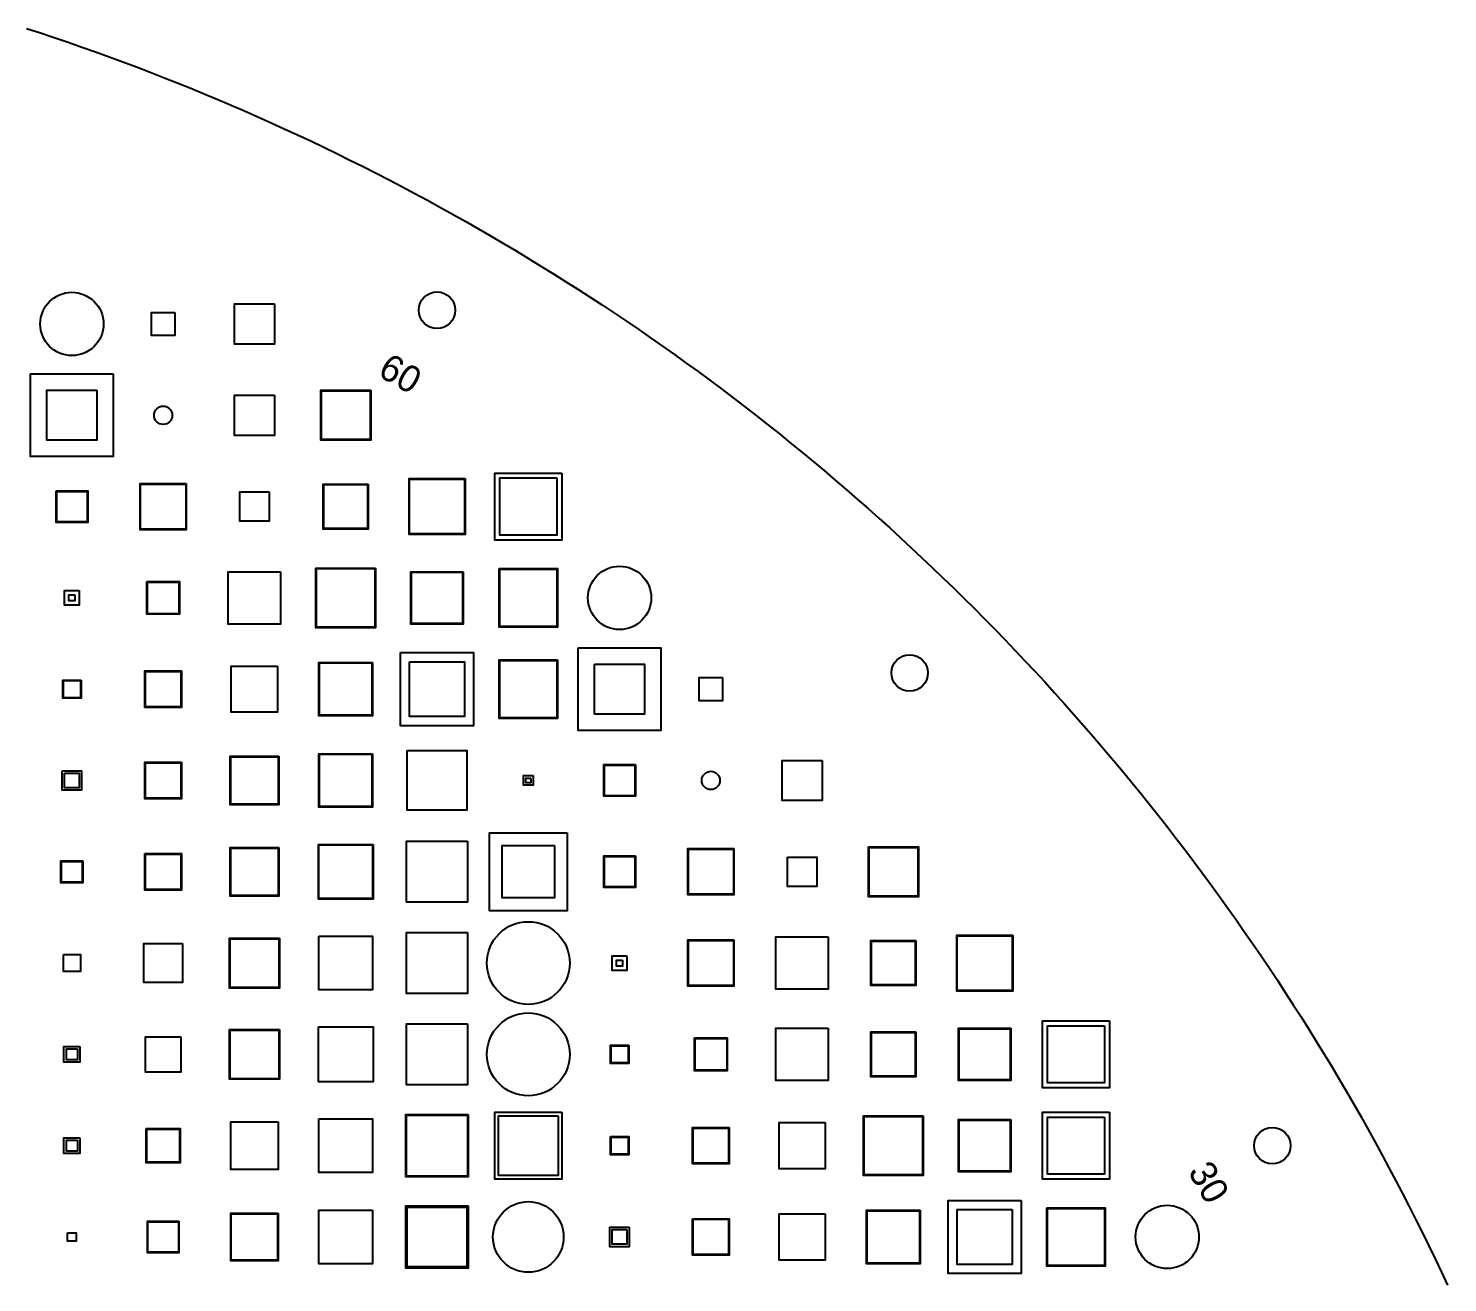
# Model space of a CAD drawing. Header units: millimetres. Extents: x -195 to 195, y -219 to 195.
# Drawn here: x 60.2 to 176.8, y 82.5 to 185.5 of the extents above; entities that cross this region are included whole.
import ezdxf
from ezdxf.enums import TextEntityAlignment as Align

# ---------------------------------------------------------------- set-up
doc = ezdxf.new("R2010")
doc.units = ezdxf.units.MM
for name, color, linetype in [('DRILL', 6, 'Continuous'), ('M1', 1, 'Continuous'), ('M2', 30, 'Continuous'), ('M3', 5, 'Continuous'), ('M4', 3, 'Continuous'), ('NPTH', 9, 'Continuous'), ('OUTLINE', 7, 'Continuous'), ('SILK_TOP', 7, 'Continuous')]:
    doc.layers.add(name, color=color, linetype=linetype)

msp = doc.modelspace()

# ---------------------------------------------------------------- linework, layer by layer
at = {"layer": 'DRILL'}
for centre, radius in [((63.75, 161.25), 2.6), ((71.25, 153.75), 0.75), ((108.75, 138.75), 2.6), ((116.25, 123.75), 0.75), ((101.25, 108.75), 3.4), ((101.25, 101.25), 3.4), ((101.25, 86.25), 2.9), ((153.75, 86.25), 2.6)]:
    msp.add_circle(centre, radius, dxfattribs=at)
at = {"layer": 'M1'}
for points in [[(72.2, 162.2), (72.2, 160.3), (70.3, 160.3), (70.3, 162.2)], [(80.4, 162.9), (80.4, 159.6), (77.1, 159.6), (77.1, 162.9)], [(65.8, 155.8), (65.8, 151.7), (61.7, 151.7), (61.7, 155.8)], [(80.4, 155.4), (80.4, 152.1), (77.1, 152.1), (77.1, 155.4)], [(88.25, 155.75), (88.25, 151.75), (84.25, 151.75), (84.25, 155.75)], [(73.1, 148.1), (73.1, 144.4), (69.4, 144.4), (69.4, 148.1)], [(88.1, 148.1), (88.1, 144.4), (84.4, 144.4), (84.4, 148.1)], [(96, 148.5), (96, 144), (91.5, 144), (91.5, 148.5)], [(103.6, 148.6), (103.6, 143.9), (98.9, 143.9), (98.9, 148.6)], [(62.5, 147.5), (65, 147.5), (65, 145), (62.5, 145)], [(79.95, 147.45), (79.95, 145.05), (77.55, 145.05), (77.55, 147.45)], [(88.7, 141.2), (88.7, 136.3), (83.8, 136.3), (83.8, 141.2)], [(98.9, 141.1), (103.6, 141.1), (103.6, 136.4), (98.9, 136.4)], [(69.9, 140.1), (72.6, 140.1), (72.6, 137.4), (69.9, 137.4)], [(80.9, 140.9), (80.9, 136.6), (76.6, 136.6), (76.6, 140.9)], [(95.9, 140.9), (95.9, 136.6), (91.6, 136.6), (91.6, 140.9)], [(64, 139), (64, 138.5), (63.5, 138.5), (63.5, 139)], [(90.75, 134.25), (96.75, 134.25), (96.75, 128.25), (90.75, 128.25)], [(80.65, 133.15), (80.65, 129.35), (76.85, 129.35), (76.85, 133.15)], [(88.4, 133.4), (88.4, 129.1), (84.1, 129.1), (84.1, 133.4)], [(103.6, 133.6), (103.6, 128.9), (98.9, 128.9), (98.9, 133.6)], [(106.7, 133.3), (110.8, 133.3), (110.8, 129.2), (106.7, 129.2)], [(64.45, 131.95), (64.45, 130.55), (63.05, 130.55), (63.05, 131.95)], [(72.7, 132.7), (72.7, 129.8), (69.8, 129.8), (69.8, 132.7)], [(117.2, 132.2), (117.2, 130.3), (115.3, 130.3), (115.3, 132.2)], [(91.3, 126.2), (96.2, 126.2), (96.2, 121.3), (91.3, 121.3)], [(72.7, 125.2), (72.7, 122.3), (69.8, 122.3), (69.8, 125.2)], [(80.7, 125.7), (80.7, 121.8), (76.8, 121.8), (76.8, 125.7)], [(88.4, 125.9), (88.4, 121.6), (84.1, 121.6), (84.1, 125.9)], [(110, 125), (110, 122.5), (107.5, 122.5), (107.5, 125)], [(125.4, 125.4), (125.4, 122.1), (122.1, 122.1), (122.1, 125.4)], [(62.95, 124.55), (64.55, 124.55), (64.55, 122.95), (62.95, 122.95)], [(101.65, 124.15), (101.65, 123.35), (100.85, 123.35), (100.85, 124.15)], [(80.7, 118.2), (80.7, 114.3), (76.8, 114.3), (76.8, 118.2)], [(88.45, 118.45), (88.45, 114.05), (84.05, 114.05), (84.05, 118.45)], [(96.25, 118.75), (96.25, 113.75), (91.25, 113.75), (91.25, 118.75)], [(103.4, 118.4), (103.4, 114.1), (99.1, 114.1), (99.1, 118.4)], [(118.1, 118.1), (118.1, 114.4), (114.4, 114.4), (114.4, 118.1)], [(129.25, 118.25), (133.25, 118.25), (133.25, 114.25), (129.25, 114.25)], [(64.65, 117.15), (64.65, 115.35), (62.85, 115.35), (62.85, 117.15)], [(69.8, 117.7), (72.7, 117.7), (72.7, 114.8), (69.8, 114.8)], [(110, 117.5), (110, 115), (107.5, 115), (107.5, 117.5)], [(122.55, 117.45), (124.95, 117.45), (124.95, 115.05), (122.55, 115.05)], [(84.05, 110.95), (88.45, 110.95), (88.45, 106.55), (84.05, 106.55)], [(96.25, 111.25), (96.25, 106.25), (91.25, 106.25), (91.25, 111.25)], [(125.9, 110.9), (125.9, 106.6), (121.6, 106.6), (121.6, 110.9)], [(141, 111), (141, 106.5), (136.5, 106.5), (136.5, 111)], [(72.85, 110.35), (72.85, 107.15), (69.65, 107.15), (69.65, 110.35)], [(80.75, 110.75), (80.75, 106.75), (76.75, 106.75), (76.75, 110.75)], [(118.1, 110.6), (118.1, 106.9), (114.4, 106.9), (114.4, 110.6)], [(133.1, 110.6), (133.1, 106.9), (129.4, 106.9), (129.4, 110.6)], [(63.05, 109.45), (64.45, 109.45), (64.45, 108.05), (63.05, 108.05)], [(109, 109), (109, 108.5), (108.5, 108.5), (108.5, 109)], [(72.7, 102.7), (72.7, 99.8), (69.8, 99.8), (69.8, 102.7)], [(80.75, 103.25), (80.75, 99.25), (76.75, 99.25), (76.75, 103.25)], [(84, 103.5), (88.5, 103.5), (88.5, 99), (84, 99)], [(96.25, 103.75), (96.25, 98.75), (91.25, 98.75), (91.25, 103.75)], [(125.9, 103.4), (125.9, 99.1), (121.6, 99.1), (121.6, 103.4)], [(133.1, 103.1), (133.1, 99.4), (129.4, 99.4), (129.4, 103.1)], [(140.9, 103.4), (140.9, 99.1), (136.6, 99.1), (136.6, 103.4)], [(148.6, 103.6), (148.6, 98.9), (143.9, 98.9), (143.9, 103.6)], [(64.4, 101.9), (64.4, 100.6), (63.1, 100.6), (63.1, 101.9)], [(109.45, 101.95), (109.45, 100.55), (108.05, 100.55), (108.05, 101.95)], [(114.9, 102.6), (117.6, 102.6), (117.6, 99.9), (114.9, 99.9)], [(80.7, 95.7), (80.7, 91.8), (76.8, 91.8), (76.8, 95.7)], [(84.05, 95.95), (88.45, 95.95), (88.45, 91.55), (84.05, 91.55)], [(96.25, 96.25), (96.25, 91.25), (91.25, 91.25), (91.25, 96.25)], [(103.7, 96.2), (103.7, 91.3), (98.8, 91.3), (98.8, 96.2)], [(125.65, 95.65), (125.65, 91.85), (121.85, 91.85), (121.85, 95.65)], [(133.7, 96.2), (133.7, 91.3), (128.8, 91.3), (128.8, 96.2)], [(140.9, 95.9), (140.9, 91.6), (136.6, 91.6), (136.6, 95.9)], [(148.6, 96.1), (148.6, 91.4), (143.9, 91.4), (143.9, 96.1)], [(69.85, 95.15), (72.65, 95.15), (72.65, 92.35), (69.85, 92.35)], [(117.7, 95.2), (117.7, 92.3), (114.8, 92.3), (114.8, 95.2)], [(64.4, 94.4), (64.4, 93.1), (63.1, 93.1), (63.1, 94.4)], [(108.05, 94.45), (109.45, 94.45), (109.45, 93.05), (108.05, 93.05)], [(96.2, 88.7), (96.2, 83.8), (91.3, 83.8), (91.3, 88.7)], [(141.75, 89.25), (141.75, 83.25), (135.75, 83.25), (135.75, 89.25)], [(72.5, 87.5), (72.5, 85), (70, 85), (70, 87.5)], [(80.7, 88.2), (80.7, 84.3), (76.8, 84.3), (76.8, 88.2)], [(88.45, 88.45), (88.45, 84.05), (84.05, 84.05), (84.05, 88.45)], [(114.8, 87.7), (117.7, 87.7), (117.7, 84.8), (114.8, 84.8)], [(125.65, 88.15), (125.65, 84.35), (121.85, 84.35), (121.85, 88.15)], [(133.4, 88.4), (133.4, 84.1), (129.1, 84.1), (129.1, 88.4)], [(143.9, 88.6), (148.6, 88.6), (148.6, 83.9), (143.9, 83.9)], [(63.4, 86.6), (64.1, 86.6), (64.1, 85.9), (63.4, 85.9)], [(109.55, 87.05), (109.55, 85.45), (107.95, 85.45), (107.95, 87.05)]]:
    msp.add_lwpolyline(points, close=True, dxfattribs=at)
at = {"layer": 'M2'}
for points in [[(72.2, 162.2), (72.2, 160.3), (70.3, 160.3), (70.3, 162.2)], [(80.4, 162.9), (80.4, 159.6), (77.1, 159.6), (77.1, 162.9)], [(67.15, 157.15), (67.15, 150.35), (60.35, 150.35), (60.35, 157.15)], [(80.4, 155.4), (80.4, 152.1), (77.1, 152.1), (77.1, 155.4)], [(88.3, 155.8), (88.3, 151.7), (84.2, 151.7), (84.2, 155.8)], [(73.15, 148.15), (73.15, 144.35), (69.35, 144.35), (69.35, 148.15)], [(96.05, 148.55), (96.05, 143.95), (91.45, 143.95), (91.45, 148.55)], [(104, 149), (104, 143.5), (98.5, 143.5), (98.5, 149)], [(62.45, 147.55), (65.05, 147.55), (65.05, 144.95), (62.45, 144.95)], [(79.95, 147.45), (79.95, 145.05), (77.55, 145.05), (77.55, 147.45)], [(88.05, 148.05), (88.05, 144.45), (84.45, 144.45), (84.45, 148.05)], [(88.65, 141.15), (88.65, 136.35), (83.85, 136.35), (83.85, 141.15)], [(98.85, 141.15), (103.65, 141.15), (103.65, 136.35), (98.85, 136.35)], [(69.95, 140.05), (72.55, 140.05), (72.55, 137.45), (69.95, 137.45)], [(80.9, 140.9), (80.9, 136.6), (76.6, 136.6), (76.6, 140.9)], [(95.85, 140.85), (95.85, 136.65), (91.65, 136.65), (91.65, 140.85)], [(64.35, 139.35), (64.35, 138.15), (63.15, 138.15), (63.15, 139.35)], [(105.35, 134.65), (112.15, 134.65), (112.15, 127.85), (105.35, 127.85)], [(80.65, 133.15), (80.65, 129.35), (76.85, 129.35), (76.85, 133.15)], [(88.45, 133.45), (88.45, 129.05), (84.05, 129.05), (84.05, 133.45)], [(91.5, 133.5), (96, 133.5), (96, 129), (91.5, 129)], [(103.65, 133.65), (103.65, 128.85), (98.85, 128.85), (98.85, 133.65)], [(64.5, 132), (64.5, 130.5), (63, 130.5), (63, 132)], [(72.75, 132.75), (72.75, 129.75), (69.75, 129.75), (69.75, 132.75)], [(117.2, 132.2), (117.2, 130.3), (115.3, 130.3), (115.3, 132.2)], [(88.45, 125.95), (88.45, 121.55), (84.05, 121.55), (84.05, 125.95)], [(91.3, 126.2), (96.2, 126.2), (96.2, 121.3), (91.3, 121.3)], [(72.75, 125.25), (72.75, 122.25), (69.75, 122.25), (69.75, 125.25)], [(80.75, 125.75), (80.75, 121.75), (76.75, 121.75), (76.75, 125.75)], [(110.05, 125.05), (110.05, 122.45), (107.45, 122.45), (107.45, 125.05)], [(125.4, 125.4), (125.4, 122.1), (122.1, 122.1), (122.1, 125.4)], [(63.15, 124.35), (64.35, 124.35), (64.35, 123.15), (63.15, 123.15)], [(101.45, 123.95), (101.45, 123.55), (101.05, 123.55), (101.05, 123.95)], [(104.45, 119.45), (104.45, 113.05), (98.05, 113.05), (98.05, 119.45)], [(80.75, 118.25), (80.75, 114.25), (76.75, 114.25), (76.75, 118.25)], [(88.5, 118.5), (88.5, 114), (84, 114), (84, 118.5)], [(96.25, 118.75), (96.25, 113.75), (91.25, 113.75), (91.25, 118.75)], [(118.15, 118.15), (118.15, 114.35), (114.35, 114.35), (114.35, 118.15)], [(129.2, 118.3), (133.3, 118.3), (133.3, 114.2), (129.2, 114.2)], [(64.6, 117.1), (64.6, 115.4), (62.9, 115.4), (62.9, 117.1)], [(69.75, 117.75), (72.75, 117.75), (72.75, 114.75), (69.75, 114.75)], [(110.05, 117.55), (110.05, 114.95), (107.45, 114.95), (107.45, 117.55)], [(122.55, 117.45), (124.95, 117.45), (124.95, 115.05), (122.55, 115.05)], [(80.8, 110.8), (80.8, 106.7), (76.7, 106.7), (76.7, 110.8)], [(84.05, 110.95), (88.45, 110.95), (88.45, 106.55), (84.05, 106.55)], [(96.25, 111.25), (96.25, 106.25), (91.25, 106.25), (91.25, 111.25)], [(125.9, 110.9), (125.9, 106.6), (121.6, 106.6), (121.6, 110.9)], [(141.05, 111.05), (141.05, 106.45), (136.45, 106.45), (136.45, 111.05)], [(72.85, 110.35), (72.85, 107.15), (69.65, 107.15), (69.65, 110.35)], [(118.15, 110.65), (118.15, 106.85), (114.35, 106.85), (114.35, 110.65)], [(133.05, 110.55), (133.05, 106.95), (129.45, 106.95), (129.45, 110.55)], [(63.05, 109.45), (64.45, 109.45), (64.45, 108.05), (63.05, 108.05)], [(109.35, 109.35), (109.35, 108.15), (108.15, 108.15), (108.15, 109.35)], [(149, 104), (149, 98.5), (143.5, 98.5), (143.5, 104)], [(72.7, 102.7), (72.7, 99.8), (69.8, 99.8), (69.8, 102.7)], [(80.8, 103.3), (80.8, 99.2), (76.7, 99.2), (76.7, 103.3)], [(84, 103.5), (88.5, 103.5), (88.5, 99), (84, 99)], [(96.25, 103.75), (96.25, 98.75), (91.25, 98.75), (91.25, 103.75)], [(125.9, 103.4), (125.9, 99.1), (121.6, 99.1), (121.6, 103.4)], [(133.05, 103.05), (133.05, 99.45), (129.45, 99.45), (129.45, 103.05)], [(140.85, 103.35), (140.85, 99.15), (136.65, 99.15), (136.65, 103.35)], [(64.2, 101.7), (64.2, 100.8), (63.3, 100.8), (63.3, 101.7)], [(109.5, 102), (109.5, 100.5), (108, 100.5), (108, 102)], [(114.95, 102.55), (117.55, 102.55), (117.55, 99.95), (114.95, 99.95)], [(80.7, 95.7), (80.7, 91.8), (76.8, 91.8), (76.8, 95.7)], [(84.05, 95.95), (88.45, 95.95), (88.45, 91.55), (84.05, 91.55)], [(96.3, 96.3), (96.3, 91.2), (91.2, 91.2), (91.2, 96.3)], [(104, 96.5), (104, 91), (98.5, 91), (98.5, 96.5)], [(125.65, 95.65), (125.65, 91.85), (121.85, 91.85), (121.85, 95.65)], [(133.65, 96.15), (133.65, 91.35), (128.85, 91.35), (128.85, 96.15)], [(140.85, 95.85), (140.85, 91.65), (136.65, 91.65), (136.65, 95.85)], [(149, 96.5), (149, 91), (143.5, 91), (143.5, 96.5)], [(69.9, 95.1), (72.6, 95.1), (72.6, 92.4), (69.9, 92.4)], [(108, 94.5), (109.5, 94.5), (109.5, 93), (108, 93)], [(117.75, 95.25), (117.75, 92.25), (114.75, 92.25), (114.75, 95.25)], [(64.2, 94.2), (64.2, 93.3), (63.3, 93.3), (63.3, 94.2)], [(96.3, 88.8), (96.3, 83.7), (91.2, 83.7), (91.2, 88.8)], [(143.85, 88.65), (148.65, 88.65), (148.65, 83.85), (143.85, 83.85)], [(72.55, 87.55), (72.55, 84.95), (69.95, 84.95), (69.95, 87.55)], [(80.65, 88.15), (80.65, 84.35), (76.85, 84.35), (76.85, 88.15)], [(88.45, 88.45), (88.45, 84.05), (84.05, 84.05), (84.05, 88.45)], [(114.75, 87.75), (117.75, 87.75), (117.75, 84.75), (114.75, 84.75)], [(125.65, 88.15), (125.65, 84.35), (121.85, 84.35), (121.85, 88.15)], [(133.45, 88.45), (133.45, 84.05), (129.05, 84.05), (129.05, 88.45)], [(141, 88.5), (141, 84), (136.5, 84), (136.5, 88.5)], [(63.4, 86.6), (64.1, 86.6), (64.1, 85.9), (63.4, 85.9)], [(109.35, 86.85), (109.35, 85.65), (108.15, 85.65), (108.15, 86.85)]]:
    msp.add_lwpolyline(points, close=True, dxfattribs=at)
at = {"layer": 'M3'}
for points in [[(72.2, 162.2), (72.2, 160.3), (70.3, 160.3), (70.3, 162.2)], [(80.4, 162.9), (80.4, 159.6), (77.1, 159.6), (77.1, 162.9)], [(65.8, 155.8), (65.8, 151.7), (61.7, 151.7), (61.7, 155.8)], [(80.4, 155.4), (80.4, 152.1), (77.1, 152.1), (77.1, 155.4)], [(88.25, 155.75), (88.25, 151.75), (84.25, 151.75), (84.25, 155.75)], [(73.1, 148.1), (73.1, 144.4), (69.4, 144.4), (69.4, 148.1)], [(88.1, 148.1), (88.1, 144.4), (84.4, 144.4), (84.4, 148.1)], [(96, 148.5), (96, 144), (91.5, 144), (91.5, 148.5)], [(103.6, 148.6), (103.6, 143.9), (98.9, 143.9), (98.9, 148.6)], [(62.5, 147.5), (65, 147.5), (65, 145), (62.5, 145)], [(79.95, 147.45), (79.95, 145.05), (77.55, 145.05), (77.55, 147.45)], [(88.7, 141.2), (88.7, 136.3), (83.8, 136.3), (83.8, 141.2)], [(98.9, 141.1), (103.6, 141.1), (103.6, 136.4), (98.9, 136.4)], [(69.9, 140.1), (72.6, 140.1), (72.6, 137.4), (69.9, 137.4)], [(80.9, 140.9), (80.9, 136.6), (76.6, 136.6), (76.6, 140.9)], [(95.9, 140.9), (95.9, 136.6), (91.6, 136.6), (91.6, 140.9)], [(64, 139), (64, 138.5), (63.5, 138.5), (63.5, 139)], [(90.75, 134.25), (96.75, 134.25), (96.75, 128.25), (90.75, 128.25)], [(80.65, 133.15), (80.65, 129.35), (76.85, 129.35), (76.85, 133.15)], [(88.4, 133.4), (88.4, 129.1), (84.1, 129.1), (84.1, 133.4)], [(103.6, 133.6), (103.6, 128.9), (98.9, 128.9), (98.9, 133.6)], [(106.7, 133.3), (110.8, 133.3), (110.8, 129.2), (106.7, 129.2)], [(64.45, 131.95), (64.45, 130.55), (63.05, 130.55), (63.05, 131.95)], [(72.7, 132.7), (72.7, 129.8), (69.8, 129.8), (69.8, 132.7)], [(117.2, 132.2), (117.2, 130.3), (115.3, 130.3), (115.3, 132.2)], [(91.3, 126.2), (96.2, 126.2), (96.2, 121.3), (91.3, 121.3)], [(72.7, 125.2), (72.7, 122.3), (69.8, 122.3), (69.8, 125.2)], [(80.7, 125.7), (80.7, 121.8), (76.8, 121.8), (76.8, 125.7)], [(88.4, 125.9), (88.4, 121.6), (84.1, 121.6), (84.1, 125.9)], [(110, 125), (110, 122.5), (107.5, 122.5), (107.5, 125)], [(125.4, 125.4), (125.4, 122.1), (122.1, 122.1), (122.1, 125.4)], [(62.95, 124.55), (64.55, 124.55), (64.55, 122.95), (62.95, 122.95)], [(101.65, 124.15), (101.65, 123.35), (100.85, 123.35), (100.85, 124.15)], [(80.7, 118.2), (80.7, 114.3), (76.8, 114.3), (76.8, 118.2)], [(88.45, 118.45), (88.45, 114.05), (84.05, 114.05), (84.05, 118.45)], [(96.25, 118.75), (96.25, 113.75), (91.25, 113.75), (91.25, 118.75)], [(103.4, 118.4), (103.4, 114.1), (99.1, 114.1), (99.1, 118.4)], [(118.1, 118.1), (118.1, 114.4), (114.4, 114.4), (114.4, 118.1)], [(129.25, 118.25), (133.25, 118.25), (133.25, 114.25), (129.25, 114.25)], [(64.65, 117.15), (64.65, 115.35), (62.85, 115.35), (62.85, 117.15)], [(69.8, 117.7), (72.7, 117.7), (72.7, 114.8), (69.8, 114.8)], [(110, 117.5), (110, 115), (107.5, 115), (107.5, 117.5)], [(122.55, 117.45), (124.95, 117.45), (124.95, 115.05), (122.55, 115.05)], [(84.05, 110.95), (88.45, 110.95), (88.45, 106.55), (84.05, 106.55)], [(96.25, 111.25), (96.25, 106.25), (91.25, 106.25), (91.25, 111.25)], [(125.9, 110.9), (125.9, 106.6), (121.6, 106.6), (121.6, 110.9)], [(141, 111), (141, 106.5), (136.5, 106.5), (136.5, 111)], [(72.85, 110.35), (72.85, 107.15), (69.65, 107.15), (69.65, 110.35)], [(80.75, 110.75), (80.75, 106.75), (76.75, 106.75), (76.75, 110.75)], [(118.1, 110.6), (118.1, 106.9), (114.4, 106.9), (114.4, 110.6)], [(133.1, 110.6), (133.1, 106.9), (129.4, 106.9), (129.4, 110.6)], [(63.05, 109.45), (64.45, 109.45), (64.45, 108.05), (63.05, 108.05)], [(109, 109), (109, 108.5), (108.5, 108.5), (108.5, 109)], [(72.7, 102.7), (72.7, 99.8), (69.8, 99.8), (69.8, 102.7)], [(80.75, 103.25), (80.75, 99.25), (76.75, 99.25), (76.75, 103.25)], [(84, 103.5), (88.5, 103.5), (88.5, 99), (84, 99)], [(96.25, 103.75), (96.25, 98.75), (91.25, 98.75), (91.25, 103.75)], [(125.9, 103.4), (125.9, 99.1), (121.6, 99.1), (121.6, 103.4)], [(133.1, 103.1), (133.1, 99.4), (129.4, 99.4), (129.4, 103.1)], [(140.9, 103.4), (140.9, 99.1), (136.6, 99.1), (136.6, 103.4)], [(148.6, 103.6), (148.6, 98.9), (143.9, 98.9), (143.9, 103.6)], [(64.4, 101.9), (64.4, 100.6), (63.1, 100.6), (63.1, 101.9)], [(109.45, 101.95), (109.45, 100.55), (108.05, 100.55), (108.05, 101.95)], [(114.9, 102.6), (117.6, 102.6), (117.6, 99.9), (114.9, 99.9)], [(80.7, 95.7), (80.7, 91.8), (76.8, 91.8), (76.8, 95.7)], [(84.05, 95.95), (88.45, 95.95), (88.45, 91.55), (84.05, 91.55)], [(96.25, 96.25), (96.25, 91.25), (91.25, 91.25), (91.25, 96.25)], [(103.7, 96.2), (103.7, 91.3), (98.8, 91.3), (98.8, 96.2)], [(125.65, 95.65), (125.65, 91.85), (121.85, 91.85), (121.85, 95.65)], [(133.7, 96.2), (133.7, 91.3), (128.8, 91.3), (128.8, 96.2)], [(140.9, 95.9), (140.9, 91.6), (136.6, 91.6), (136.6, 95.9)], [(148.6, 96.1), (148.6, 91.4), (143.9, 91.4), (143.9, 96.1)], [(69.85, 95.15), (72.65, 95.15), (72.65, 92.35), (69.85, 92.35)], [(117.7, 95.2), (117.7, 92.3), (114.8, 92.3), (114.8, 95.2)], [(64.4, 94.4), (64.4, 93.1), (63.1, 93.1), (63.1, 94.4)], [(108.05, 94.45), (109.45, 94.45), (109.45, 93.05), (108.05, 93.05)], [(96.2, 88.7), (96.2, 83.8), (91.3, 83.8), (91.3, 88.7)], [(141.75, 89.25), (141.75, 83.25), (135.75, 83.25), (135.75, 89.25)], [(72.5, 87.5), (72.5, 85), (70, 85), (70, 87.5)], [(80.7, 88.2), (80.7, 84.3), (76.8, 84.3), (76.8, 88.2)], [(88.45, 88.45), (88.45, 84.05), (84.05, 84.05), (84.05, 88.45)], [(114.8, 87.7), (117.7, 87.7), (117.7, 84.8), (114.8, 84.8)], [(125.65, 88.15), (125.65, 84.35), (121.85, 84.35), (121.85, 88.15)], [(133.4, 88.4), (133.4, 84.1), (129.1, 84.1), (129.1, 88.4)], [(143.9, 88.6), (148.6, 88.6), (148.6, 83.9), (143.9, 83.9)], [(63.4, 86.6), (64.1, 86.6), (64.1, 85.9), (63.4, 85.9)], [(109.55, 87.05), (109.55, 85.45), (107.95, 85.45), (107.95, 87.05)]]:
    msp.add_lwpolyline(points, close=True, dxfattribs=at)
at = {"layer": 'M4'}
for points in [[(72.2, 162.2), (72.2, 160.3), (70.3, 160.3), (70.3, 162.2)], [(80.4, 162.9), (80.4, 159.6), (77.1, 159.6), (77.1, 162.9)], [(67.15, 157.15), (67.15, 150.35), (60.35, 150.35), (60.35, 157.15)], [(80.4, 155.4), (80.4, 152.1), (77.1, 152.1), (77.1, 155.4)], [(88.3, 155.8), (88.3, 151.7), (84.2, 151.7), (84.2, 155.8)], [(73.15, 148.15), (73.15, 144.35), (69.35, 144.35), (69.35, 148.15)], [(96.05, 148.55), (96.05, 143.95), (91.45, 143.95), (91.45, 148.55)], [(104, 149), (104, 143.5), (98.5, 143.5), (98.5, 149)], [(62.45, 147.55), (65.05, 147.55), (65.05, 144.95), (62.45, 144.95)], [(79.95, 147.45), (79.95, 145.05), (77.55, 145.05), (77.55, 147.45)], [(88.05, 148.05), (88.05, 144.45), (84.45, 144.45), (84.45, 148.05)], [(88.65, 141.15), (88.65, 136.35), (83.85, 136.35), (83.85, 141.15)], [(98.85, 141.15), (103.65, 141.15), (103.65, 136.35), (98.85, 136.35)], [(69.95, 140.05), (72.55, 140.05), (72.55, 137.45), (69.95, 137.45)], [(80.9, 140.9), (80.9, 136.6), (76.6, 136.6), (76.6, 140.9)], [(95.85, 140.85), (95.85, 136.65), (91.65, 136.65), (91.65, 140.85)], [(64.35, 139.35), (64.35, 138.15), (63.15, 138.15), (63.15, 139.35)], [(105.35, 134.65), (112.15, 134.65), (112.15, 127.85), (105.35, 127.85)], [(80.65, 133.15), (80.65, 129.35), (76.85, 129.35), (76.85, 133.15)], [(88.45, 133.45), (88.45, 129.05), (84.05, 129.05), (84.05, 133.45)], [(91.5, 133.5), (96, 133.5), (96, 129), (91.5, 129)], [(103.65, 133.65), (103.65, 128.85), (98.85, 128.85), (98.85, 133.65)], [(64.5, 132), (64.5, 130.5), (63, 130.5), (63, 132)], [(72.75, 132.75), (72.75, 129.75), (69.75, 129.75), (69.75, 132.75)], [(117.2, 132.2), (117.2, 130.3), (115.3, 130.3), (115.3, 132.2)], [(88.45, 125.95), (88.45, 121.55), (84.05, 121.55), (84.05, 125.95)], [(91.3, 126.2), (96.2, 126.2), (96.2, 121.3), (91.3, 121.3)], [(72.75, 125.25), (72.75, 122.25), (69.75, 122.25), (69.75, 125.25)], [(80.75, 125.75), (80.75, 121.75), (76.75, 121.75), (76.75, 125.75)], [(110.05, 125.05), (110.05, 122.45), (107.45, 122.45), (107.45, 125.05)], [(125.4, 125.4), (125.4, 122.1), (122.1, 122.1), (122.1, 125.4)], [(63.15, 124.35), (64.35, 124.35), (64.35, 123.15), (63.15, 123.15)], [(101.45, 123.95), (101.45, 123.55), (101.05, 123.55), (101.05, 123.95)], [(104.45, 119.45), (104.45, 113.05), (98.05, 113.05), (98.05, 119.45)], [(80.75, 118.25), (80.75, 114.25), (76.75, 114.25), (76.75, 118.25)], [(88.5, 118.5), (88.5, 114), (84, 114), (84, 118.5)], [(96.25, 118.75), (96.25, 113.75), (91.25, 113.75), (91.25, 118.75)], [(118.15, 118.15), (118.15, 114.35), (114.35, 114.35), (114.35, 118.15)], [(129.2, 118.3), (133.3, 118.3), (133.3, 114.2), (129.2, 114.2)], [(64.6, 117.1), (64.6, 115.4), (62.9, 115.4), (62.9, 117.1)], [(69.75, 117.75), (72.75, 117.75), (72.75, 114.75), (69.75, 114.75)], [(110.05, 117.55), (110.05, 114.95), (107.45, 114.95), (107.45, 117.55)], [(122.55, 117.45), (124.95, 117.45), (124.95, 115.05), (122.55, 115.05)], [(80.8, 110.8), (80.8, 106.7), (76.7, 106.7), (76.7, 110.8)], [(84.05, 110.95), (88.45, 110.95), (88.45, 106.55), (84.05, 106.55)], [(96.25, 111.25), (96.25, 106.25), (91.25, 106.25), (91.25, 111.25)], [(125.9, 110.9), (125.9, 106.6), (121.6, 106.6), (121.6, 110.9)], [(141.05, 111.05), (141.05, 106.45), (136.45, 106.45), (136.45, 111.05)], [(72.85, 110.35), (72.85, 107.15), (69.65, 107.15), (69.65, 110.35)], [(118.15, 110.65), (118.15, 106.85), (114.35, 106.85), (114.35, 110.65)], [(133.05, 110.55), (133.05, 106.95), (129.45, 106.95), (129.45, 110.55)], [(63.05, 109.45), (64.45, 109.45), (64.45, 108.05), (63.05, 108.05)], [(109.35, 109.35), (109.35, 108.15), (108.15, 108.15), (108.15, 109.35)], [(149, 104), (149, 98.5), (143.5, 98.5), (143.5, 104)], [(72.7, 102.7), (72.7, 99.8), (69.8, 99.8), (69.8, 102.7)], [(80.8, 103.3), (80.8, 99.2), (76.7, 99.2), (76.7, 103.3)], [(84, 103.5), (88.5, 103.5), (88.5, 99), (84, 99)], [(96.25, 103.75), (96.25, 98.75), (91.25, 98.75), (91.25, 103.75)], [(125.9, 103.4), (125.9, 99.1), (121.6, 99.1), (121.6, 103.4)], [(133.05, 103.05), (133.05, 99.45), (129.45, 99.45), (129.45, 103.05)], [(140.85, 103.35), (140.85, 99.15), (136.65, 99.15), (136.65, 103.35)], [(64.2, 101.7), (64.2, 100.8), (63.3, 100.8), (63.3, 101.7)], [(109.5, 102), (109.5, 100.5), (108, 100.5), (108, 102)], [(114.95, 102.55), (117.55, 102.55), (117.55, 99.95), (114.95, 99.95)], [(80.7, 95.7), (80.7, 91.8), (76.8, 91.8), (76.8, 95.7)], [(84.05, 95.95), (88.45, 95.95), (88.45, 91.55), (84.05, 91.55)], [(96.3, 96.3), (96.3, 91.2), (91.2, 91.2), (91.2, 96.3)], [(104, 96.5), (104, 91), (98.5, 91), (98.5, 96.5)], [(125.65, 95.65), (125.65, 91.85), (121.85, 91.85), (121.85, 95.65)], [(133.65, 96.15), (133.65, 91.35), (128.85, 91.35), (128.85, 96.15)], [(140.85, 95.85), (140.85, 91.65), (136.65, 91.65), (136.65, 95.85)], [(149, 96.5), (149, 91), (143.5, 91), (143.5, 96.5)], [(69.9, 95.1), (72.6, 95.1), (72.6, 92.4), (69.9, 92.4)], [(108, 94.5), (109.5, 94.5), (109.5, 93), (108, 93)], [(117.75, 95.25), (117.75, 92.25), (114.75, 92.25), (114.75, 95.25)], [(64.2, 94.2), (64.2, 93.3), (63.3, 93.3), (63.3, 94.2)], [(96.3, 88.8), (96.3, 83.7), (91.2, 83.7), (91.2, 88.8)], [(143.85, 88.65), (148.65, 88.65), (148.65, 83.85), (143.85, 83.85)], [(72.55, 87.55), (72.55, 84.95), (69.95, 84.95), (69.95, 87.55)], [(80.65, 88.15), (80.65, 84.35), (76.85, 84.35), (76.85, 88.15)], [(88.45, 88.45), (88.45, 84.05), (84.05, 84.05), (84.05, 88.45)], [(114.75, 87.75), (117.75, 87.75), (117.75, 84.75), (114.75, 84.75)], [(125.65, 88.15), (125.65, 84.35), (121.85, 84.35), (121.85, 88.15)], [(133.45, 88.45), (133.45, 84.05), (129.05, 84.05), (129.05, 88.45)], [(141, 88.5), (141, 84), (136.5, 84), (136.5, 88.5)], [(63.4, 86.6), (64.1, 86.6), (64.1, 85.9), (63.4, 85.9)], [(109.35, 86.85), (109.35, 85.65), (108.15, 85.65), (108.15, 86.85)]]:
    msp.add_lwpolyline(points, close=True, dxfattribs=at)
at = {"layer": 'NPTH'}
for centre in [(93.75, 162.38), (132.58, 132.58), (162.38, 93.75)]:
    msp.add_circle(centre, 1.5, dxfattribs=at)
at = {"layer": 'OUTLINE'}
msp.add_lwpolyline([(60.03, 185.53), (61.17, 185.16), (62.3, 184.78), (63.44, 184.39), (64.57, 184), (65.69, 183.6), (66.82, 183.19), (67.94, 182.78), (69.06, 182.36), (70.18, 181.93), (71.29, 181.5), (72.41, 181.06), (73.52, 180.61), (74.62, 180.16), (75.73, 179.7), (76.83, 179.23), (77.93, 178.75), (79.02, 178.27), (80.11, 177.78), (81.2, 177.29), (82.29, 176.79), (83.37, 176.28), (84.45, 175.76), (85.53, 175.24), (86.6, 174.71), (87.67, 174.18), (88.74, 173.64), (89.81, 173.09), (90.87, 172.54), (91.92, 171.97), (92.98, 171.41), (94.03, 170.83), (95.07, 170.25), (96.12, 169.67), (97.15, 169.07), (98.19, 168.47), (99.22, 167.87), (100.25, 167.26), (101.27, 166.64), (102.29, 166.01), (103.31, 165.38), (104.32, 164.75), (105.33, 164.1), (106.34, 163.45), (107.34, 162.8), (108.34, 162.14), (109.33, 161.47), (110.32, 160.79), (111.3, 160.11), (112.28, 159.43), (113.26, 158.74), (114.23, 158.04), (115.2, 157.34), (116.16, 156.63), (117.12, 155.91), (118.07, 155.19), (119.02, 154.46), (119.97, 153.73), (120.91, 152.99), (121.85, 152.24), (122.78, 151.49), (123.71, 150.74), (124.63, 149.98), (125.55, 149.21), (126.46, 148.43), (127.37, 147.66), (128.27, 146.87), (129.17, 146.08), (130.06, 145.29), (130.95, 144.49), (131.84, 143.68), (132.72, 142.87), (133.59, 142.05), (134.46, 141.23), (135.32, 140.4), (136.18, 139.57), (137.04, 138.73), (137.89, 137.89), (138.73, 137.04), (139.57, 136.18), (140.4, 135.32), (141.23, 134.46), (142.05, 133.59), (142.87, 132.72), (143.68, 131.84), (144.49, 130.95), (145.29, 130.06), (146.08, 129.17), (146.87, 128.27), (147.66, 127.37), (148.43, 126.46), (149.21, 125.55), (149.98, 124.63), (150.74, 123.71), (151.49, 122.78), (152.24, 121.85), (152.99, 120.91), (153.73, 119.97), (154.46, 119.02), (155.19, 118.07), (155.91, 117.12), (156.63, 116.16), (157.34, 115.2), (158.04, 114.23), (158.74, 113.26), (159.43, 112.28), (160.11, 111.3), (160.79, 110.32), (161.47, 109.33), (162.14, 108.34), (162.8, 107.34), (163.45, 106.34), (164.1, 105.33), (164.75, 104.32), (165.38, 103.31), (166.01, 102.29), (166.64, 101.27), (167.26, 100.25), (167.87, 99.22), (168.47, 98.19), (169.07, 97.15), (169.67, 96.12), (170.25, 95.07), (170.83, 94.03), (171.41, 92.98), (171.97, 91.92), (172.54, 90.87), (173.09, 89.81), (173.64, 88.74), (174.18, 87.67), (174.71, 86.6), (175.24, 85.53), (175.76, 84.45), (176.28, 83.37), (176.79, 82.29)], dxfattribs=at)

# ---------------------------------------------------------------- texts
at = {"layer": 'SILK_TOP'}
for s, rotation, p in [('60', -30, (90.75, 157.18)), ('30', -60, (157.18, 90.75))]:
    msp.add_text(s, height=2.2, rotation=rotation, dxfattribs=at).set_placement(p, align=Align.MIDDLE_CENTER)

doc.saveas('drawing.dxf')
